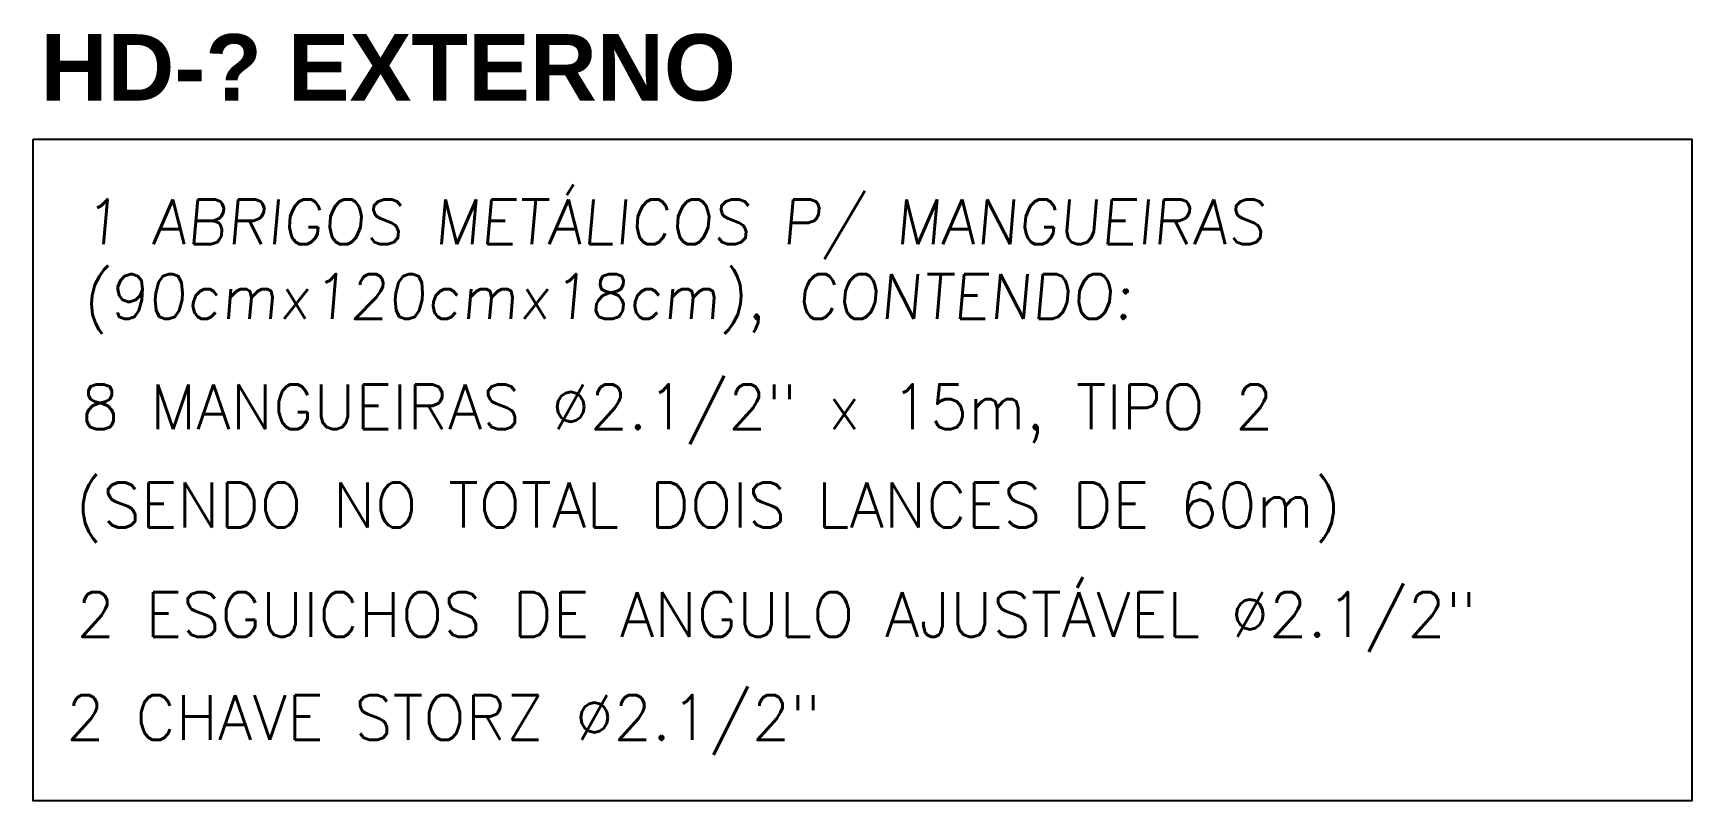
# Model space of a CAD drawing. Header units: millimetres. Extents: x 604864 to 605353, y 139647 to 139873.
import ezdxf

# ---------------------------------------------------------------- set-up
doc = ezdxf.new("R2010")
doc.units = ezdxf.units.MM
doc.header["$LTSCALE"] = 0.5
doc.layers.add('0.15', color=7, linetype='Continuous', lineweight=0)
doc.layers.add('TEXTO', color=7, linetype='Continuous')
doc.styles.get("Standard").update_dxf_attribs({"font": 'arialbd.ttf', "height": 2})
doc.styles.add('STYLE3', font='romans.shx', dxfattribs={"oblique": 5, "height": 0.1})

msp = doc.modelspace()

# ---------------------------------------------------------------- linework, layer by layer
msp.add_lwpolyline([(604864.48, 139841.54), (605353.06, 139841.54), (605353.06, 139646.61), (604864.48, 139646.61)], close=True)

# ---------------------------------------------------------------- texts
at = {"layer": '0.15', "insert": (604866.63, 139872.47), "char_height": 19.5556, "attachment_point": 1}
msp.add_mtext_dynamic_manual_height_columns('HD-? EXTERNO', width=494.0899, gutter_width=12.5, heights=[0], dxfattribs=at)
at = {"layer": 'TEXTO', "style": 'STYLE3'}
for s, p in [('8 MANGUEIRAS Ø2.1/2" x 15m, TIPO 2', (604878.55, 139756.09)), ('(SENDO NO TOTAL DOIS LANCES DE 60m)', (604876.95, 139727.15)), ('2 ESGUICHOS DE ANGULO AJUSTÁVEL Ø2.1/2"', (604877.22, 139694.93)), ('2 CHAVE STORZ Ø2.1/2"', (604874.21, 139664.56))]:
    msp.add_text(s, height=13.2, dxfattribs=at).set_placement(p)
at = {"layer": 'TEXTO', "insert": (604878.98, 139823.78), "char_height": 13.2, "attachment_point": 1, "style": 'STYLE3'}
msp.add_mtext_dynamic_manual_height_columns('\\A1;1 ABRIGOS METÁLICOS P/ MANGUEIRAS \\P(90cmx120cmx18cm), CONTENDO:', width=593.4878, gutter_width=62.5, heights=[0], dxfattribs=at)

doc.saveas('drawing.dxf')
